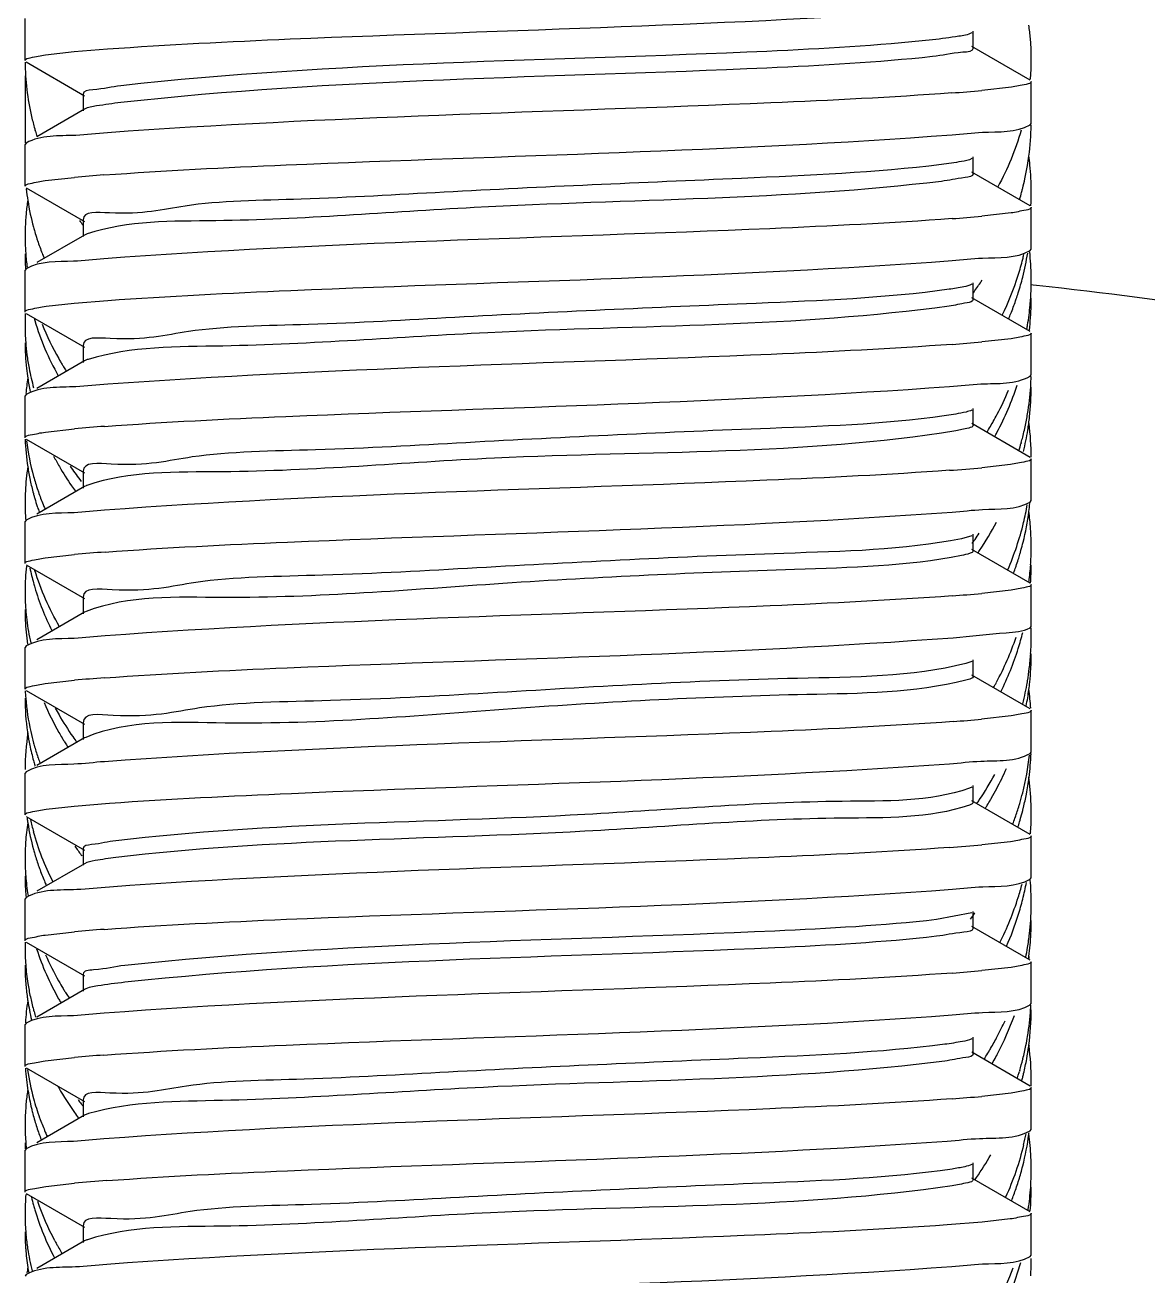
# Model space of a CAD drawing. Extents: x 185245 to 1992634, y -19957 to 755165.
# Drawn here: x 1876454.9 to 1876515.9, y 582592.1 to 582660.1 of the extents above; entities that cross this region are included whole.
import ezdxf

# ---------------------------------------------------------------- set-up
doc = ezdxf.new("R2010")
doc.units = 0
doc.header["$LTSCALE"] = 1000
doc.header["$MEASUREMENT"] = 0
doc.layers.add('02___PRT_ALL_AXES', color=7, linetype='Continuous')

msp = doc.modelspace()

# ---------------------------------------------------------------- linework, layer by layer
at = {"color": 7, "linetype": 'Continuous'}
for p, q in [((1876454.917, 582658.119), (1876454.917, 582660.396)), ((1876506.402, 582658.802), (1876506.402, 582659.713)), ((1876456.028, 582658.43), (1876457.588, 582658.604)), ((1876457.588, 582658.604), (1876459.39, 582658.75)), ((1876509.492, 582657.056), (1876506.329, 582658.887)), ((1876454.981, 582658.044), (1876458.144, 582656.213)), ((1876454.917, 582657.284), (1876454.917, 582653.641)), ((1876509.556, 582654.704), (1876509.556, 582656.981)), ((1876458.071, 582656.298), (1876458.071, 582655.387)), ((1876508.479, 582656.675), (1876506.874, 582656.495)), ((1876458.144, 582655.472), (1876455.555, 582653.973)), ((1876509.492, 582654.629), (1876509.556, 582654.704)), ((1876454.981, 582653.641), (1876454.917, 582653.566)), ((1876454.917, 582651.289), (1876454.917, 582653.566)), ((1876506.402, 582651.972), (1876506.402, 582652.883)), ((1876456.006, 582651.597), (1876457.605, 582651.776)), ((1876509.492, 582650.226), (1876506.329, 582652.057)), ((1876454.981, 582651.214), (1876458.144, 582649.383)), ((1876509.035, 582650.962), (1876509.048, 582651.012)), ((1876509.556, 582647.874), (1876509.556, 582650.151)), ((1876458.071, 582649.468), (1876458.071, 582648.557)), ((1876508.459, 582649.842), (1876506.867, 582649.665)), ((1876458.144, 582648.642), (1876455.555, 582647.143)), ((1876458.297, 582648.706), (1876458.145, 582648.642)), ((1876509.492, 582647.799), (1876509.556, 582647.874)), ((1876454.981, 582646.811), (1876454.917, 582646.736)), ((1876454.917, 582644.459), (1876454.917, 582646.736)), ((1876506.402, 582645.142), (1876506.402, 582646.053)), ((1876456.061, 582644.775), (1876457.594, 582644.945)), ((1876457.594, 582644.945), (1876459.406, 582645.091)), ((1876509.492, 582643.396), (1876506.329, 582645.227)), ((1876454.981, 582644.384), (1876458.144, 582642.553)), ((1876509.556, 582641.044), (1876509.556, 582643.321)), ((1876458.071, 582642.638), (1876458.071, 582641.727)), ((1876508.459, 582643.012), (1876506.868, 582642.835)), ((1876458.144, 582641.812), (1876455.555, 582640.313)), ((1876458.296, 582641.876), (1876458.145, 582641.812)), ((1876509.492, 582640.969), (1876509.556, 582641.044)), ((1876454.981, 582639.981), (1876454.917, 582639.906)), ((1876454.917, 582637.629), (1876454.917, 582639.906)), ((1876506.402, 582638.312), (1876506.402, 582639.223)), ((1876456.02, 582637.939), (1876457.604, 582638.115)), ((1876509.492, 582636.566), (1876506.329, 582638.397)), ((1876454.981, 582637.554), (1876458.144, 582635.723)), ((1876509.015, 582637.366), (1876509.001, 582637.316)), ((1876508.424, 582636.177), (1876506.876, 582636.005)), ((1876509.556, 582634.214), (1876509.556, 582636.491)), ((1876458.071, 582635.808), (1876458.071, 582634.897)), ((1876458.144, 582634.982), (1876455.555, 582633.483)), ((1876458.24, 582635.026), (1876458.145, 582634.982)), ((1876455.581, 582633.902), (1876455.596, 582633.857)), ((1876509.492, 582634.14), (1876509.556, 582634.214)), ((1876454.981, 582633.151), (1876454.917, 582633.076)), ((1876454.917, 582630.799), (1876454.917, 582633.076)), ((1876506.328, 582632.308), (1876505.762, 582632.142)), ((1876506.402, 582631.482), (1876506.402, 582632.393)), ((1876456.01, 582631.108), (1876457.598, 582631.285)), ((1876509.492, 582629.736), (1876506.329, 582631.567)), ((1876454.981, 582630.725), (1876458.144, 582628.894)), ((1876508.715, 582630.603), (1876508.732, 582630.652)), ((1876508.464, 582629.353), (1876506.868, 582629.175)), ((1876509.556, 582627.384), (1876509.556, 582629.661)), ((1876458.071, 582628.978), (1876458.071, 582628.067)), ((1876458.144, 582628.152), (1876455.555, 582626.653)), ((1876458.238, 582628.195), (1876458.145, 582628.152)), ((1876509.492, 582627.31), (1876509.556, 582627.384)), ((1876454.981, 582626.321), (1876454.917, 582626.246)), ((1876454.917, 582623.969), (1876454.917, 582626.246)), ((1876506.328, 582625.479), (1876506.008, 582625.366)), ((1876506.402, 582624.652), (1876506.402, 582625.563)), ((1876456.019, 582624.279), (1876457.605, 582624.456)), ((1876509.492, 582622.906), (1876506.329, 582624.737)), ((1876454.981, 582623.895), (1876458.144, 582622.064)), ((1876508.474, 582622.524), (1876506.864, 582622.344)), ((1876509.556, 582620.554), (1876509.556, 582622.831)), ((1876458.071, 582622.148), (1876458.071, 582621.237)), ((1876458.144, 582621.322), (1876455.555, 582619.823)), ((1876458.215, 582621.356), (1876458.145, 582621.322)), ((1876455.63, 582620.235), (1876455.614, 582620.281)), ((1876509.492, 582620.48), (1876509.556, 582620.554)), ((1876454.981, 582619.491), (1876454.917, 582619.416)), ((1876454.917, 582617.139), (1876454.917, 582619.416)), ((1876506.328, 582618.649), (1876506.195, 582618.591)), ((1876506.402, 582617.822), (1876506.402, 582618.733)), ((1876456.069, 582617.456), (1876457.586, 582617.624)), ((1876457.586, 582617.624), (1876459.495, 582617.778)), ((1876509.492, 582616.076), (1876506.329, 582617.907)), ((1876454.981, 582617.065), (1876458.144, 582615.234)), ((1876508.691, 582617.011), (1876508.674, 582616.962)), ((1876508.949, 582616.85), (1876508.963, 582616.9)), ((1876508.839, 582616.489), (1876508.851, 582616.526)), ((1876508.43, 582615.688), (1876506.878, 582615.516)), ((1876509.556, 582613.724), (1876509.556, 582616.001)), ((1876458.071, 582615.318), (1876458.071, 582614.407)), ((1876458.144, 582614.492), (1876455.555, 582612.993)), ((1876509.492, 582613.65), (1876509.556, 582613.724)), ((1876454.981, 582612.661), (1876454.917, 582612.586)), ((1876454.917, 582610.309), (1876454.917, 582612.586)), ((1876506.329, 582611.819), (1876504.407, 582611.458)), ((1876506.402, 582610.992), (1876506.402, 582611.903)), ((1876456.011, 582610.618), (1876457.606, 582610.796)), ((1876509.492, 582609.246), (1876506.329, 582611.077)), ((1876454.981, 582610.235), (1876458.144, 582608.404)), ((1876508.464, 582608.863), (1876506.867, 582608.685)), ((1876509.556, 582606.894), (1876509.556, 582609.171)), ((1876458.071, 582608.488), (1876458.071, 582607.577)), ((1876458.144, 582607.662), (1876455.555, 582606.163)), ((1876456.742, 582607.158), (1876456.755, 582607.135)), ((1876509.492, 582606.82), (1876509.556, 582606.894)), ((1876455.404, 582606.468), (1876455.391, 582606.515)), ((1876454.981, 582605.831), (1876454.917, 582605.756)), ((1876454.917, 582603.479), (1876454.917, 582605.756)), ((1876506.402, 582604.162), (1876506.402, 582605.073)), ((1876509.421, 582604.582), (1876509.427, 582604.625)), ((1876509.431, 582604.63), (1876509.436, 582604.596)), ((1876456.008, 582603.788), (1876457.606, 582603.966)), ((1876509.492, 582602.416), (1876506.329, 582604.247)), ((1876509.104, 582603.899), (1876509.097, 582603.87)), ((1876454.981, 582603.405), (1876458.144, 582601.574)), ((1876508.93, 582603.262), (1876508.915, 582603.212)), ((1876508.462, 582602.032), (1876506.867, 582601.855)), ((1876509.556, 582600.064), (1876509.556, 582602.341)), ((1876458.071, 582601.658), (1876458.071, 582600.747)), ((1876458.144, 582600.832), (1876455.555, 582599.333)), ((1876458.371, 582600.919), (1876458.145, 582600.832)), ((1876509.492, 582599.99), (1876509.556, 582600.064)), ((1876454.981, 582599.001), (1876454.917, 582598.926)), ((1876454.917, 582596.65), (1876454.917, 582598.926)), ((1876506.402, 582597.333), (1876506.402, 582598.243)), ((1876456.046, 582596.963), (1876457.596, 582597.135)), ((1876509.492, 582595.586), (1876506.329, 582597.417)), ((1876454.981, 582596.575), (1876458.144, 582594.744)), ((1876508.408, 582595.195), (1876506.887, 582595.027)), ((1876509.556, 582593.235), (1876509.556, 582595.511)), ((1876458.071, 582594.828), (1876458.071, 582593.918)), ((1876506.887, 582595.027), (1876504.984, 582594.873)), ((1876458.144, 582594.002), (1876455.555, 582592.503)), ((1876458.268, 582594.056), (1876458.145, 582594.002)), ((1876509.492, 582593.16), (1876509.556, 582593.235)), ((1876454.981, 582592.171), (1876454.917, 582592.096))]:
    msp.add_line(p, q, dxfattribs=at)
for centre, radius, start, end in [((1876498.64, 582747.1), 90.978, 274.16255, 275.1926), ((1876494.695, 582654.876), 14.861, 352.47519, 359.03327), ((1876494.509, 582654.899), 15.049, 350.52884, 352.48172), ((1876494.607, 582650.99), 14.95, 5.58674, 7.5152), ((1876494.376, 582654.921), 15.184, 347.7321, 350.52725), ((1876494.759, 582651.004), 14.797, 0.00854, 5.59097), ((1876465.805, 582561.489), 90.658, 94.17607, 95.18912), ((1876494.236, 582654.951), 15.327, 345.78366, 347.73309), ((1876467.71, 582652.474), 12.795, 185.96749, 188.8113), ((1876493.994, 582655.015), 15.578, 343.45881, 344.92118), ((1876494.137, 582654.976), 15.429, 345.1133, 345.78472), ((1876494.815, 582651.007), 14.741, 356.97159, 359.99788), ((1876467.701, 582648.574), 12.785, 171.1943, 174.4746), ((1876467.972, 582652.518), 13.06, 188.82814, 195.33103), ((1876467.564, 582648.587), 12.648, 174.47588, 177.80003), ((1876498.648, 582740.188), 90.896, 274.16985, 275.1881), ((1876467.464, 582648.591), 12.547, 177.80211, 181.74252), ((1876468.222, 582652.584), 13.318, 195.31799, 196.41157), ((1876468.375, 582652.629), 13.477, 196.41284, 198.11163), ((1876467.534, 582648.594), 12.617, 181.74364, 184.338), ((1876468.497, 582652.669), 13.606, 198.10966, 198.55098), ((1876468.712, 582652.743), 13.834, 198.55845, 201.58299), ((1876467.497, 582647.626), 12.581, 180.00326, 183.69965), ((1876467.65, 582648.603), 12.734, 184.34018, 187.69364), ((1876468.973, 582652.844), 14.114, 201.57686, 202.63834), ((1876494.32, 582650.102), 15.241, 345.78982, 350.7611), ((1876494.206, 582651.095), 15.358, 345.78464, 346.78636), ((1876494.736, 582646.173), 14.82, 0.76158, 6.03394), ((1876493.983, 582651.153), 15.588, 342.50522, 345.7777), ((1876490.989, 582656.49), 18.938, 324.99043, 327.08789), ((1876493.207, 582651.413), 16.407, 334.25472, 342.45417), ((1876493.984, 582650.187), 15.588, 342.50596, 345.78952), ((1876494.829, 582646.177), 14.728, 357.64386, 359.99878), ((1876494.858, 582646.176), 14.698, 0.00011, 0.75392), ((1876490.713, 582656.682), 19.274, 324.53275, 324.99516), ((1876493.712, 582650.272), 15.872, 341.25311, 342.51152), ((1876494.762, 582646.179), 14.795, 356.29224, 357.64442), ((1876493.401, 582650.38), 16.202, 338.2349, 340.87298), ((1876493.607, 582650.307), 15.983, 340.8783, 341.25413), ((1876494.565, 582646.197), 14.993, 350.62667, 354.79693), ((1876494.707, 582645.216), 14.849, 353.27341, 358.49622), ((1876494.703, 582646.183), 14.854, 354.80193, 356.29212), ((1876494.845, 582645.211), 14.711, 358.50364, 359.99958), ((1876467.483, 582643.761), 12.566, 177.162, 179.99822), ((1876468.244, 582647.761), 13.341, 195.78743, 196.40074), ((1876493.147, 582650.48), 16.475, 337.2245, 338.23916), ((1876467.509, 582643.763), 12.592, 180.00472, 184.33887), ((1876469.501, 582649.207), 14.688, 201.59427, 209.70815), ((1876494.44, 582646.217), 15.119, 349.80407, 350.63062), ((1876467.486, 582642.796), 12.57, 180.00212, 183.06618), ((1876467.643, 582643.773), 12.726, 184.33859, 187.39443), ((1876498.646, 582733.388), 90.926, 274.16889, 275.18805), ((1876467.597, 582642.803), 12.68, 183.0678, 186.38787), ((1876467.792, 582643.793), 12.878, 187.39608, 190.68401), ((1876467.717, 582642.816), 12.801, 186.38713, 188.78941), ((1876468.026, 582643.838), 13.116, 190.69091, 195.43735), ((1876470.178, 582649.576), 15.458, 209.65199, 210.41087), ((1876470.291, 582649.642), 15.589, 210.41037, 210.80748), ((1876470.403, 582649.709), 15.72, 210.80795, 211.54069), ((1876470.575, 582649.815), 15.922, 211.54123, 212.51965), ((1876458.858, 582640.176), 1.79, 106.85545, 108.28817), ((1876467.691, 582638.916), 12.775, 171.17163, 174.97934), ((1876467.865, 582642.839), 12.951, 188.79166, 192.01233), ((1876494.777, 582641.349), 14.78, 356.29178, 358.51796), ((1876492.675, 582646.822), 16.989, 332.23521, 337.09792), ((1876494.596, 582641.363), 14.961, 350.63339, 356.28243), ((1876494.739, 582640.384), 14.817, 353.7483, 359.98936), ((1876492.145, 582647.095), 17.585, 330.76317, 332.25178), ((1876494.346, 582641.405), 15.215, 347.21735, 350.00725), ((1876494.446, 582641.386), 15.113, 350.00989, 350.64016), ((1876494.591, 582640.399), 14.966, 352.3086, 353.75375), ((1876465.86, 582547.179), 91.311, 94.15716, 95.18779), ((1876491.611, 582647.401), 18.201, 328.67514, 329.19036), ((1876491.793, 582647.293), 17.989, 329.18898, 330.4141), ((1876491.957, 582647.199), 17.8, 330.41564, 330.76547), ((1876492.238, 582646.08), 17.48, 331.72772, 332.17571), ((1876494.219, 582641.433), 15.344, 345.78023, 347.21897), ((1876494.359, 582640.436), 15.201, 346.48199, 350.92176), ((1876494.522, 582640.408), 15.035, 350.9283, 352.30862), ((1876494.712, 582636.513), 14.845, 0.23179, 7.34407), ((1876467.633, 582637.975), 12.717, 181.90529, 188.7272), ((1876467.924, 582638.984), 13.01, 186.67965, 195.39793), ((1876492.149, 582646.127), 17.581, 331.30474, 331.72774), ((1876493.94, 582641.508), 15.633, 343.02539, 344.44669), ((1876494.11, 582641.46), 15.457, 344.63752, 345.78016), ((1876469.954, 582643.653), 15.201, 207.47603, 209.94183), ((1876467.712, 582634.084), 12.796, 171.10111, 174.08749), ((1876467.865, 582638.01), 12.951, 188.72178, 191.99518), ((1876470.609, 582644.037), 15.96, 209.96162, 214.41263), ((1876471.289, 582645.462), 16.781, 213.94011, 216.98856), ((1876498.454, 582728.807), 93.183, 274.10259, 275.18547), ((1876467.541, 582634.101), 12.624, 174.08458, 179.99016), ((1876468.059, 582638.051), 13.15, 191.99632, 195.22698), ((1876468.352, 582639.099), 13.454, 195.3841, 198.67667), ((1876471.66, 582645.737), 17.242, 216.97695, 217.41088), ((1876468.177, 582638.082), 13.271, 195.22299, 195.62666), ((1876468.232, 582638.098), 13.328, 195.627, 196.39518), ((1876468.563, 582639.168), 13.676, 198.6693, 199.10953), ((1876468.782, 582639.246), 13.908, 199.11706, 202.12511), ((1876471.191, 582644.428), 16.661, 214.39055, 215.63666), ((1876458.679, 582633.876), 1.23, 109.14771, 110.90896), ((1876467.505, 582634.104), 12.588, 180.0044, 184.19208), ((1876468.382, 582638.142), 13.485, 196.39749, 198.32644), ((1876468.587, 582638.21), 13.701, 198.52775, 199.67865), ((1876469.043, 582639.35), 14.189, 202.11882, 203.11784), ((1876494.342, 582636.576), 15.219, 346.48338, 350.23906), ((1876494.603, 582635.568), 14.954, 352.51856, 354.22232), ((1876494.373, 582635.602), 15.187, 346.10938, 352.50371), ((1876494.64, 582631.676), 14.916, 3.93561, 7.55365), ((1876490.9, 582643.029), 19.046, 325.01197, 326.2496), ((1876491.64, 582641.581), 18.163, 326.28766, 331.9863), ((1876493.622, 582636.769), 15.963, 336.72096, 346.41275), ((1876494.779, 582631.686), 14.778, 1.0879, 3.9333), ((1876490.679, 582643.183), 19.316, 324.22992, 325.01303), ((1876494.072, 582635.675), 15.496, 344.00364, 345.7125), ((1876494.181, 582635.647), 15.384, 345.71428, 346.11997), ((1876494.852, 582631.688), 14.704, 0.00022, 1.08616), ((1876465.888, 582540.036), 91.624, 94.14441, 95.19053), ((1876491.028, 582641.976), 18.892, 325.9088, 326.32086), ((1876493.861, 582635.736), 15.716, 342.52168, 343.62403), ((1876493.951, 582635.709), 15.622, 343.62475, 344.00541), ((1876494.768, 582631.691), 14.788, 356.29252, 357.96915), ((1876494.837, 582631.688), 14.72, 357.96895, 359.99921), ((1876467.553, 582629.27), 12.636, 173.68891, 179.72726), ((1876468.051, 582633.22), 13.142, 191.71842, 195.34808), ((1876493.514, 582635.851), 16.081, 339.78387, 340.95342), ((1876493.706, 582635.785), 15.879, 341.13966, 342.52117), ((1876494.654, 582631.699), 14.903, 352.78214, 356.28959), ((1876494.799, 582630.723), 14.757, 356.18086, 359.99643), ((1876468.222, 582633.266), 13.319, 195.34385, 196.408), ((1876467.444, 582629.273), 12.527, 179.7378, 179.99999), ((1876467.497, 582629.274), 12.581, 180.00322, 183.67864), ((1876498.656, 582719.598), 90.795, 274.17235, 275.18889), ((1876467.566, 582629.278), 12.649, 183.67648, 184.33648), ((1876467.48, 582628.308), 12.563, 180.00156, 182.67341), ((1876467.642, 582628.317), 12.725, 182.68366, 188.56162), ((1876467.634, 582629.283), 12.717, 184.3385, 186.99582), ((1876467.839, 582629.311), 12.925, 187.00662, 192.58806), ((1876493.984, 582630.869), 15.587, 342.501, 345.81249), ((1876494.84, 582626.858), 14.716, 0.00059, 1.76391), ((1876492.928, 582632.21), 16.707, 331.91798, 341.08167), ((1876494.801, 582626.859), 14.755, 356.29008, 359.99666), ((1876493.158, 582631.148), 16.459, 333.62965, 342.44026), ((1876494.663, 582626.868), 14.894, 353.15917, 356.28968), ((1876494.813, 582625.893), 14.744, 356.85, 359.99769), ((1876494.527, 582626.885), 15.031, 350.61328, 353.15933), ((1876494.695, 582625.9), 14.862, 354.01055, 356.84953), ((1876465.844, 582533.705), 91.124, 94.1637, 95.18759), ((1876492.189, 582632.583), 17.535, 331.39877, 331.97896), ((1876494.309, 582626.923), 15.252, 345.81399, 350.33524), ((1876494.454, 582626.896), 15.104, 350.34293, 350.61498), ((1876494.598, 582625.91), 14.959, 352.4925, 354.01168), ((1876467.545, 582624.447), 12.629, 182.54216, 184.33704), ((1876492.081, 582632.642), 17.658, 330.92395, 331.39889), ((1876494.467, 582625.928), 15.092, 349.06632, 352.4892), ((1876494.649, 582622.018), 14.908, 3.53434, 7.52794), ((1876467.596, 582623.483), 12.679, 180.02243, 188.30537), ((1876467.784, 582624.471), 12.868, 184.36366, 192.58095), ((1876469.594, 582628.971), 14.792, 202.78212, 209.82451), ((1876470, 582630.157), 15.254, 208.22001, 209.80173), ((1876470.643, 582630.534), 15.999, 209.8319, 214.83934), ((1876498.728, 582711.939), 89.964, 274.19855, 275.18882), ((1876467.616, 582619.608), 12.699, 170.96242, 179.97306), ((1876467.758, 582623.504), 12.843, 188.29381, 188.58146), ((1876467.846, 582623.518), 12.932, 188.58486, 191.57656), ((1876468.077, 582624.533), 13.169, 192.56767, 195.36344), ((1876470.247, 582629.332), 15.539, 209.78228, 211.01827), ((1876468.046, 582623.56), 13.136, 191.57987, 195.30964), ((1876468.196, 582624.565), 13.291, 195.36055, 195.9051), ((1876468.386, 582624.621), 13.489, 195.91109, 198.76657), ((1876470.409, 582629.429), 15.727, 211.0166, 211.41156), ((1876470.518, 582629.496), 15.856, 211.41197, 212.11107), ((1876470.695, 582629.607), 16.064, 212.11182, 213.14913), ((1876471.279, 582630.967), 16.769, 214.811, 216.04378), ((1876468.646, 582624.709), 13.764, 198.96808, 200.17201), ((1876494.388, 582622.076), 15.171, 345.75346, 353.62631), ((1876494.679, 582621.071), 14.878, 352.7083, 357.69647), ((1876468.221, 582623.606), 13.317, 195.30524, 196.412), ((1876468.294, 582623.628), 13.394, 196.41119, 196.66786), ((1876492.583, 582626.583), 17.092, 332.0452, 336.0985), ((1876491.564, 582628.106), 18.253, 326.21847, 331.30661), ((1876494.477, 582621.097), 15.081, 349.23189, 352.70921), ((1876494.571, 582617.179), 14.986, 7.01977, 7.73919), ((1876494.65, 582617.189), 14.907, 4.1838, 7.0214), ((1876492.071, 582626.851), 17.669, 330.1995, 332.05483), ((1876494.046, 582622.159), 15.523, 343.55205, 345.76518), ((1876494.3, 582621.13), 15.261, 346.45054, 349.2323), ((1876494.786, 582617.198), 14.771, 0.0042, 4.1844), ((1876490.961, 582628.499), 18.973, 325.55693, 326.24584), ((1876491.503, 582627.183), 18.327, 328.12103, 328.71154), ((1876491.687, 582627.072), 18.112, 328.71047, 329.85377), ((1876491.844, 582626.98), 17.93, 329.85511, 330.20312), ((1876493.715, 582622.259), 15.868, 340.69051, 343.17067), ((1876493.896, 582622.203), 15.679, 343.17505, 343.55497), ((1876494.197, 582621.154), 15.367, 345.81018, 346.4528), ((1876467.748, 582618.673), 12.833, 187.65742, 188.8159), ((1876468.069, 582619.702), 13.16, 192.37931, 195.30775), ((1876493.455, 582622.349), 16.144, 339.35756, 340.5071), ((1876493.867, 582621.245), 15.709, 342.51526, 343.75155), ((1876494.072, 582621.187), 15.497, 343.94018, 345.80814), ((1876494.801, 582617.2), 14.755, 356.29029, 359.99668), ((1876467.671, 582614.771), 12.755, 171.19792, 176.00534), ((1876467.972, 582618.712), 13.06, 188.8345, 195.32616), ((1876494.724, 582617.205), 14.833, 355.78093, 356.29258), ((1876467.511, 582614.783), 12.595, 176.01108, 179.33985), ((1876471.501, 582625.332), 17.043, 215.4684, 217.46398), ((1876498.449, 582708.372), 93.238, 274.09964, 275.18682), ((1876467.449, 582614.785), 12.533, 179.34248, 179.99993), ((1876467.49, 582614.785), 12.573, 180.00249, 183.28419), ((1876468.222, 582618.777), 13.318, 195.31317, 196.41208), ((1876468.453, 582618.847), 13.56, 196.41826, 199.42765), ((1876471.737, 582625.511), 17.339, 217.45892, 217.6726), ((1876468.655, 582618.916), 13.773, 199.4213, 199.85962), ((1876468.878, 582618.999), 14.011, 199.86727, 202.86893), ((1876467.523, 582613.82), 12.607, 180.00682, 185.06995), ((1876467.558, 582614.789), 12.642, 183.28263, 184.33698), ((1876467.686, 582614.8), 12.77, 184.34455, 189.13682), ((1876469.144, 582619.109), 14.299, 202.86251, 203.84796), ((1876494.284, 582616.304), 15.278, 345.84065, 349.34736), ((1876494.778, 582612.368), 14.778, 0.00596, 4.78748), ((1876493.955, 582617.355), 15.617, 342.51145, 345.28432), ((1876493.124, 582617.638), 16.495, 333.22452, 342.4417), ((1876493.985, 582616.38), 15.586, 342.50447, 345.83687), ((1876494.802, 582612.371), 14.755, 356.331, 359.99676), ((1876490.622, 582622.939), 19.385, 323.7494, 324.99164), ((1876493.354, 582616.587), 16.251, 336.15094, 342.47854), ((1876494.672, 582612.379), 14.885, 353.494, 356.33107), ((1876494.82, 582611.404), 14.736, 357.19049, 359.9982), ((1876465.812, 582520.425), 90.743, 94.17446, 95.18833), ((1876494.535, 582612.395), 15.023, 350.59303, 353.49316), ((1876467.458, 582609.955), 12.541, 178.70451, 179.9997), ((1876494.663, 582611.414), 14.894, 352.46287, 357.18523), ((1876467.509, 582609.956), 12.592, 180.00474, 184.33991), ((1876469.634, 582615.47), 14.838, 203.55372, 209.66161), ((1876494.405, 582612.416), 15.154, 348.57528, 350.59393), ((1876494.548, 582611.428), 15.01, 352.03888, 352.46745), ((1876494.573, 582607.52), 14.984, 7.00238, 7.49877), ((1876467.514, 582608.99), 12.598, 180.0054, 184.59808), ((1876467.68, 582609.97), 12.764, 184.34377, 188.91008), ((1876498.673, 582698.921), 90.607, 274.17843, 275.18846), ((1876467.66, 582609.002), 12.744, 184.59801, 187.90951), ((1876467.873, 582610), 12.959, 188.90908, 192.18135), ((1876470.273, 582615.824), 15.568, 209.6317, 211.39823), ((1876470.487, 582615.953), 15.818, 211.39461, 211.78857), ((1876470.6, 582616.024), 15.951, 211.78904, 212.51715), ((1876470.781, 582616.14), 16.166, 212.51787, 213.56347), ((1876467.658, 582605.114), 12.742, 171.21784, 176.67259), ((1876467.755, 582609.015), 12.84, 187.90699, 188.83731), ((1876467.91, 582609.041), 12.997, 188.84583, 193.43773), ((1876468.064, 582610.042), 13.155, 192.1822, 195.31914), ((1876470.204, 582614.819), 15.489, 209.74058, 210.60068), ((1876494.751, 582607.544), 14.805, 356.29219, 357.1268), ((1876468.176, 582610.071), 13.271, 195.31536, 195.54533), ((1876468.286, 582610.103), 13.385, 195.75649, 197.17095), ((1876492.556, 582613.074), 17.122, 332.27693, 335.46821), ((1876492.899, 582611.942), 16.74, 332.33939, 340.09984), ((1876494.594, 582607.557), 14.962, 350.60058, 356.28189), ((1876494.707, 582606.579), 14.849, 352.44087, 359.98311), ((1876492.054, 582613.338), 17.689, 329.86034, 332.27881), ((1876494.268, 582607.614), 15.294, 345.94113, 348.71696), ((1876494.409, 582607.586), 15.151, 348.71867, 350.60643), ((1876494.484, 582606.607), 15.074, 349.63222, 352.27835), ((1876494.716, 582602.707), 14.841, 0.01608, 7.31576), ((1876465.801, 582513.716), 90.621, 94.17794, 95.18856), ((1876491.42, 582613.712), 18.425, 327.75495, 328.321), ((1876491.607, 582613.597), 18.205, 328.31975, 329.51764), ((1876491.77, 582613.5), 18.016, 329.51913, 329.86653), ((1876492.128, 582612.332), 17.605, 330.80704, 332.05869), ((1876492.288, 582612.247), 17.424, 332.0603, 332.38426), ((1876494.325, 582606.636), 15.235, 346.53959, 349.6307), ((1876467.669, 582604.173), 12.753, 183.55029, 189.13169), ((1876467.96, 582605.186), 13.047, 188.35343, 195.3183), ((1876491.954, 582612.429), 17.803, 330.3681, 330.80855), ((1876493.84, 582607.731), 15.738, 342.50779, 343.31148), ((1876494.045, 582607.671), 15.524, 343.49903, 345.82645), ((1876493.756, 582607.758), 15.826, 341.94372, 342.50801), ((1876494.115, 582606.687), 15.452, 345.02447, 345.7548), ((1876494.196, 582606.667), 15.368, 345.75476, 346.54205), ((1876494.844, 582602.711), 14.712, 358.8364, 359.99976), ((1876467.651, 582600.284), 12.735, 172.29655, 175.60876), ((1876467.741, 582600.273), 12.826, 171.5193, 172.29912), ((1876467.905, 582604.211), 12.991, 189.13196, 193.361), ((1876470.083, 582609.919), 15.349, 209.34134, 209.71442), ((1876470.696, 582610.283), 16.062, 209.75625, 215.4073), ((1876498.662, 582692.212), 90.729, 274.17495, 275.18825), ((1876467.51, 582600.295), 12.593, 175.60897, 184.34611), ((1876468.053, 582604.244), 13.143, 193.35561, 194.3535), ((1876468.426, 582605.314), 13.531, 195.3197, 199.96561), ((1876471.609, 582611.891), 17.178, 216.4872, 217.44124), ((1876471.774, 582612.017), 17.386, 217.44048, 218.01745), ((1876468.163, 582604.273), 13.258, 194.35474, 195.9458), ((1876468.268, 582604.302), 13.366, 195.94426, 196.38867), ((1876468.467, 582604.363), 13.574, 196.39591, 199.50544), ((1876468.721, 582605.418), 13.843, 199.95078, 200.38784), ((1876468.947, 582605.504), 14.085, 200.39555, 203.38571), ((1876471.404, 582610.773), 16.923, 215.37089, 216.64807), ((1876468.731, 582604.455), 13.854, 199.50023, 200.91884), ((1876469.214, 582605.617), 14.375, 203.37917, 204.32626), ((1876494.304, 582602.778), 15.258, 346.54079, 348.83334), ((1876494.567, 582601.766), 14.99, 352.47654, 352.79271), ((1876494.667, 582597.872), 14.89, 2.62758, 7.51244), ((1876467.461, 582599.33), 12.545, 180.00041, 181.51914), ((1876467.605, 582600.303), 12.688, 184.34358, 185.66827), ((1876494.363, 582601.797), 15.197, 345.81731, 352.45957), ((1876491.333, 582607.965), 18.525, 325.39609, 329.94166), ((1876494.823, 582597.881), 14.733, 0.00154, 2.62169), ((1876494.008, 582601.885), 15.562, 342.89232, 345.82297), ((1876494.863, 582597.881), 14.694, 359.51192, 359.99996), ((1876466.028, 582504.236), 93.281, 94.09884, 95.18633), ((1876490.825, 582608.307), 19.138, 325.00506, 325.41786), ((1876493.619, 582602.007), 15.97, 339.84864, 342.51367), ((1876493.815, 582601.943), 15.763, 342.51884, 342.8975), ((1876494.801, 582597.882), 14.755, 356.66363, 359.51005), ((1876467.519, 582595.465), 12.603, 175.1409, 179.99384), ((1876493.367, 582602.098), 16.238, 338.71385, 339.85257), ((1876494.621, 582597.895), 14.936, 351.53984, 356.28541), ((1876494.774, 582596.917), 14.783, 355.03062, 359.9935), ((1876494.742, 582597.885), 14.815, 356.29234, 356.66507), ((1876468.1, 582599.426), 13.192, 193.37482, 195.32997), ((1876468.222, 582599.459), 13.318, 195.32911, 196.40484), ((1876467.51, 582595.468), 12.593, 180.0047, 184.33957), ((1876467.452, 582594.501), 12.535, 180.00014, 180.88095), ((1876467.595, 582595.473), 12.678, 184.33662, 185.21243), ((1876467.518, 582594.502), 12.602, 180.88358, 184.21193), ((1876467.687, 582595.483), 12.771, 185.21583, 188.52295), ((1876469.892, 582601.122), 15.131, 208.02649, 208.74101), ((1876469.996, 582601.178), 15.25, 208.74061, 209.14616), ((1876470.148, 582601.264), 15.424, 209.14771, 210.36149), ((1876458.769, 582592.64), 1.503, 107.88404, 109.47072), ((1876467.676, 582594.515), 12.759, 184.21699, 188.82298), ((1876467.92, 582595.52), 13.007, 188.53286, 194.00423), ((1876470.325, 582601.367), 15.629, 210.36024, 210.99775), ((1876494.802, 582593.053), 14.755, 356.29033, 359.99666), ((1876467.742, 582590.614), 12.826, 171.2047, 172.58398), ((1876467.808, 582594.534), 12.893, 188.81819, 189.9914), ((1876492.857, 582598.439), 16.787, 332.38838, 339.43993), ((1876493.898, 582597.088), 15.677, 342.50934, 344.25996)]:
    msp.add_arc(centre, radius, start, end, dxfattribs=at)
for points, knots in [([(1876459.39, 582658.75), (1876462.696, 582658.99), (1876477.981, 582659.734), (1876493.289, 582660.033), (1876505.244, 582660.915)], [0, 0, 0, 0, 0.216628, 1, 1, 1, 1]), ([(1876506.329, 582659.628), (1876506.119, 582659.506), (1876505.38, 582659.403), (1876504.677, 582659.297), (1876504.2, 582659.245)], [0, 0, 0, 0, 0.33615, 1, 1, 1, 1]), ([(1876504.2, 582659.245), (1876501.212, 582658.923), (1876486.511, 582658.107), (1876471.761, 582658.048), (1876460.122, 582656.749)], [0, 0, 0, 0, 0.204219, 1, 1, 1, 1]), ([(1876454.917, 582658.119), (1876454.917, 582658.226), (1876455.461, 582658.317), (1876455.748, 582658.391), (1876456.028, 582658.43)], [0, 0, 0, 0, 0.274399, 1, 1, 1, 1]), ([(1876504.2, 582658.335), (1876501.212, 582658.012), (1876486.511, 582657.196), (1876471.761, 582657.137), (1876460.122, 582655.838)], [0, 0, 0, 0, 0.204219, 1, 1, 1, 1]), ([(1876506.401, 582658.802), (1876506.402, 582658.601), (1876505.276, 582658.555), (1876504.751, 582658.394), (1876504.2, 582658.335)], [0, 0, 0, 0, 0.266706, 1, 1, 1, 1]), ([(1876509.556, 582656.981), (1876509.556, 582656.877), (1876509.03, 582656.785), (1876508.75, 582656.713), (1876508.479, 582656.675)], [0, 0, 0, 0, 0.274998, 1, 1, 1, 1]), ([(1876460.122, 582656.749), (1876459.609, 582656.692), (1876459.116, 582656.543), (1876458.071, 582656.486), (1876458.072, 582656.298)], [0, 0, 0, 0, 0.732541, 1, 1, 1, 1]), ([(1876505.244, 582656.362), (1876501.971, 582656.12), (1876486.685, 582655.374), (1876471.378, 582655.067), (1876459.39, 582654.197)], [0, 0, 0, 0, 0.214468, 1, 1, 1, 1]), ([(1876460.122, 582655.838), (1876459.68, 582655.789), (1876459.027, 582655.688), (1876458.341, 582655.586), (1876458.144, 582655.472)], [0, 0, 0, 0, 0.66143, 1, 1, 1, 1]), ([(1876459.39, 582654.197), (1876458.815, 582654.155), (1876457.369, 582653.97), (1876455.767, 582654.092), (1876454.982, 582653.641)], [0, 0, 0, 0, 0.388855, 1, 1, 1, 1]), ([(1876505.257, 582654.086), (1876505.809, 582654.127), (1876507.199, 582654.305), (1876508.736, 582654.195), (1876509.491, 582654.629)], [0, 0, 0, 0, 0.388317, 1, 1, 1, 1]), ([(1876459.203, 582651.906), (1876462.497, 582652.15), (1876477.849, 582652.899), (1876493.224, 582653.197), (1876505.257, 582654.086)], [0, 0, 0, 0, 0.214919, 1, 1, 1, 1]), ([(1876504.675, 582652.47), (1876501.077, 582652.033), (1876492.077, 582651.641), (1876480.38, 582651.145), (1876470.527, 582650.557), (1876463.983, 582650.478), (1876460.977, 582649.646), (1876458.071, 582649.959), (1876458.072, 582649.468)], [0, 0, 0, 0, 0.232716, 0.578809, 0.745042, 0.880205, 0.968465, 1, 1, 1, 1]), ([(1876506.329, 582652.798), (1876506.161, 582652.701), (1876505.59, 582652.602), (1876505.042, 582652.514), (1876504.675, 582652.47)], [0, 0, 0, 0, 0.344709, 1, 1, 1, 1]), ([(1876454.917, 582651.289), (1876454.917, 582651.394), (1876455.45, 582651.486), (1876455.732, 582651.558), (1876456.006, 582651.597)], [0, 0, 0, 0, 0.274808, 1, 1, 1, 1]), ([(1876504.675, 582651.559), (1876496.265, 582650.54), (1876483.02, 582650.607), (1876467.7, 582649.283), (1876460.518, 582649.439), (1876458.297, 582648.706)], [0, 0, 0, 0, 0.546858, 0.849007, 1, 1, 1, 1]), ([(1876506.401, 582651.972), (1876506.402, 582651.811), (1876505.532, 582651.732), (1876505.108, 582651.611), (1876504.675, 582651.559)], [0, 0, 0, 0, 0.269686, 1, 1, 1, 1]), ([(1876509.556, 582650.151), (1876509.556, 582650.045), (1876509.019, 582649.954), (1876508.735, 582649.881), (1876508.459, 582649.842)], [0, 0, 0, 0, 0.274679, 1, 1, 1, 1]), ([(1876505.257, 582649.533), (1876501.961, 582649.289), (1876486.608, 582648.54), (1876471.233, 582648.243), (1876459.203, 582647.353)], [0, 0, 0, 0, 0.215082, 1, 1, 1, 1]), ([(1876505.256, 582647.256), (1876505.807, 582647.297), (1876507.198, 582647.475), (1876508.736, 582647.365), (1876509.491, 582647.799)], [0, 0, 0, 0, 0.388325, 1, 1, 1, 1]), ([(1876459.203, 582647.353), (1876458.653, 582647.312), (1876457.267, 582647.135), (1876455.734, 582647.244), (1876454.982, 582646.811)], [0, 0, 0, 0, 0.388296, 1, 1, 1, 1]), ([(1876459.406, 582645.091), (1876462.715, 582645.331), (1876477.998, 582646.075), (1876493.305, 582646.373), (1876505.256, 582647.256)], [0, 0, 0, 0, 0.2168, 1, 1, 1, 1]), ([(1876505.095, 582645.694), (1876501.624, 582645.213), (1876492.672, 582644.861), (1876480.97, 582644.339), (1876470.923, 582643.745), (1876464.185, 582643.671), (1876461.078, 582642.808), (1876458.073, 582643.146), (1876458.072, 582642.638)], [0, 0, 0, 0, 0.222922, 0.569994, 0.73903, 0.877173, 0.967654, 1, 1, 1, 1]), ([(1876506.328, 582645.968), (1876506.198, 582645.893), (1876505.776, 582645.802), (1876505.364, 582645.731), (1876505.095, 582645.694)], [0, 0, 0, 0, 0.355402, 1, 1, 1, 1]), ([(1876454.917, 582644.459), (1876454.917, 582644.569), (1876455.479, 582644.659), (1876455.774, 582644.735), (1876456.061, 582644.775)], [0, 0, 0, 0, 0.273881, 1, 1, 1, 1]), ([(1876505.095, 582644.783), (1876496.811, 582643.635), (1876483.541, 582643.801), (1876468.077, 582642.499), (1876460.684, 582642.601), (1876458.339, 582641.889)], [0, 0, 0, 0, 0.5355, 0.843099, 1, 1, 1, 1]), ([(1876506.402, 582645.142), (1876506.402, 582645.017), (1876505.758, 582644.916), (1876505.423, 582644.829), (1876505.095, 582644.783)], [0, 0, 0, 0, 0.274235, 1, 1, 1, 1]), ([(1876509.556, 582643.321), (1876509.556, 582643.215), (1876509.019, 582643.124), (1876508.735, 582643.051), (1876508.459, 582643.012)], [0, 0, 0, 0, 0.274671, 1, 1, 1, 1]), ([(1876505.256, 582642.703), (1876501.986, 582642.461), (1876486.702, 582641.715), (1876471.397, 582641.406), (1876459.406, 582640.538)], [0, 0, 0, 0, 0.214279, 1, 1, 1, 1]), ([(1876505.12, 582640.416), (1876505.69, 582640.458), (1876507.124, 582640.641), (1876508.712, 582640.522), (1876509.491, 582640.969)], [0, 0, 0, 0, 0.388703, 1, 1, 1, 1]), ([(1876459.406, 582640.538), (1876458.829, 582640.496), (1876457.377, 582640.311), (1876455.77, 582640.434), (1876454.982, 582639.981)], [0, 0, 0, 0, 0.388859, 1, 1, 1, 1]), ([(1876459.241, 582638.249), (1876462.519, 582638.491), (1876477.813, 582639.237), (1876493.129, 582639.543), (1876505.12, 582640.416)], [0, 0, 0, 0, 0.214719, 1, 1, 1, 1]), ([(1876505.457, 582638.918), (1876502.131, 582638.378), (1876493.24, 582638.093), (1876481.557, 582637.53), (1876471.321, 582636.932), (1876464.389, 582636.865), (1876461.181, 582635.97), (1876458.075, 582636.334), (1876458.072, 582635.808)], [0, 0, 0, 0, 0.21273, 0.56076, 0.732716, 0.873984, 0.966798, 1, 1, 1, 1]), ([(1876506.328, 582639.138), (1876506.232, 582639.083), (1876505.937, 582639.005), (1876505.644, 582638.948), (1876505.457, 582638.918)], [0, 0, 0, 0, 0.369089, 1, 1, 1, 1]), ([(1876454.917, 582637.629), (1876454.917, 582637.735), (1876455.457, 582637.827), (1876455.742, 582637.9), (1876456.02, 582637.939)], [0, 0, 0, 0, 0.274575, 1, 1, 1, 1]), ([(1876505.457, 582638.007), (1876497.204, 582636.666), (1876483.749, 582637.075), (1876468.198, 582635.588), (1876460.6, 582635.847), (1876458.275, 582635.039)], [0, 0, 0, 0, 0.530505, 0.843834, 1, 1, 1, 1]), ([(1876506.402, 582638.312), (1876506.401, 582638.218), (1876505.952, 582638.107), (1876505.695, 582638.046), (1876505.457, 582638.007)], [0, 0, 0, 0, 0.281015, 1, 1, 1, 1]), ([(1876505.12, 582635.863), (1876501.819, 582635.622), (1876486.525, 582634.878), (1876471.208, 582634.578), (1876459.241, 582633.696)], [0, 0, 0, 0, 0.216209, 1, 1, 1, 1]), ([(1876509.556, 582636.491), (1876509.556, 582636.383), (1876509, 582636.292), (1876508.709, 582636.217), (1876508.424, 582636.177)], [0, 0, 0, 0, 0.274084, 1, 1, 1, 1]), ([(1876505.262, 582633.597), (1876505.813, 582633.637), (1876507.201, 582633.815), (1876508.737, 582633.706), (1876509.491, 582634.14)], [0, 0, 0, 0, 0.388301, 1, 1, 1, 1]), ([(1876459.241, 582633.696), (1876458.686, 582633.655), (1876457.288, 582633.476), (1876455.741, 582633.588), (1876454.982, 582633.151)], [0, 0, 0, 0, 0.388402, 1, 1, 1, 1]), ([(1876459.266, 582631.421), (1876462.566, 582631.664), (1876477.899, 582632.411), (1876493.254, 582632.709), (1876505.262, 582633.597)], [0, 0, 0, 0, 0.215551, 1, 1, 1, 1]), ([(1876505.762, 582632.142), (1876502.6, 582631.52), (1876493.778, 582631.345), (1876482.14, 582630.717), (1876471.723, 582630.121), (1876464.594, 582630.058), (1876461.288, 582629.132), (1876458.074, 582629.522), (1876458.071, 582628.978)], [0, 0, 0, 0, 0.20212, 0.551084, 0.726087, 0.870629, 0.965898, 1, 1, 1, 1]), ([(1876454.917, 582630.799), (1876454.917, 582630.905), (1876455.452, 582630.996), (1876455.736, 582631.069), (1876456.01, 582631.108)], [0, 0, 0, 0, 0.274717, 1, 1, 1, 1]), ([(1876505.762, 582631.232), (1876502.788, 582630.647), (1876494.432, 582630.438), (1876481.043, 582629.838), (1876468.38, 582628.714), (1876460.565, 582629.088), (1876458.238, 582628.195)], [0, 0, 0, 0, 0.190882, 0.52367, 0.843023, 1, 1, 1, 1]), ([(1876506.401, 582631.482), (1876506.401, 582631.414), (1876506.111, 582631.306), (1876505.923, 582631.263), (1876505.762, 582631.232)], [0, 0, 0, 0, 0.291618, 1, 1, 1, 1]), ([(1876505.262, 582629.043), (1876501.975, 582628.8), (1876486.642, 582628.052), (1876471.286, 582627.751), (1876459.266, 582626.868)], [0, 0, 0, 0, 0.214775, 1, 1, 1, 1]), ([(1876509.556, 582629.661), (1876509.556, 582629.556), (1876509.022, 582629.464), (1876508.739, 582629.392), (1876508.464, 582629.353)], [0, 0, 0, 0, 0.274756, 1, 1, 1, 1]), ([(1876505.314, 582626.77), (1876506.276, 582626.842), (1876507.636, 582627.031), (1876509.109, 582627.09), (1876509.491, 582627.31)], [0, 0, 0, 0, 0.686376, 1, 1, 1, 1]), ([(1876459.266, 582626.868), (1876458.708, 582626.827), (1876457.301, 582626.647), (1876455.745, 582626.76), (1876454.982, 582626.321)], [0, 0, 0, 0, 0.388498, 1, 1, 1, 1]), ([(1876459.228, 582624.588), (1876462.531, 582624.832), (1876477.894, 582625.582), (1876493.28, 582625.876), (1876505.314, 582626.77)], [0, 0, 0, 0, 0.215362, 1, 1, 1, 1]), ([(1876506.008, 582625.366), (1876503.037, 582624.623), (1876494.276, 582624.637), (1876482.721, 582623.896), (1876472.128, 582623.31), (1876464.799, 582623.251), (1876461.402, 582622.293), (1876458.07, 582622.71), (1876458.071, 582622.148)], [0, 0, 0, 0, 0.191074, 0.540946, 0.719128, 0.867105, 0.964953, 1, 1, 1, 1]), ([(1876454.917, 582623.969), (1876454.917, 582624.075), (1876455.457, 582624.167), (1876455.742, 582624.24), (1876456.019, 582624.279)], [0, 0, 0, 0, 0.274588, 1, 1, 1, 1]), ([(1876506.008, 582624.456), (1876503.205, 582623.755), (1876494.882, 582623.719), (1876481.469, 582623.016), (1876468.599, 582621.835), (1876460.559, 582622.324), (1876458.215, 582621.356)], [0, 0, 0, 0, 0.18093, 0.515468, 0.841176, 1, 1, 1, 1]), ([(1876506.401, 582624.652), (1876506.401, 582624.606), (1876506.236, 582624.512), (1876506.108, 582624.481), (1876506.008, 582624.456)], [0, 0, 0, 0, 0.309222, 1, 1, 1, 1]), ([(1876509.556, 582622.831), (1876509.556, 582622.727), (1876509.027, 582622.635), (1876508.746, 582622.563), (1876508.474, 582622.524)], [0, 0, 0, 0, 0.274936, 1, 1, 1, 1]), ([(1876505.314, 582622.217), (1876502.026, 582621.973), (1876486.663, 582621.222), (1876471.277, 582620.924), (1876459.228, 582620.035)], [0, 0, 0, 0, 0.214422, 1, 1, 1, 1]), ([(1876505.114, 582619.926), (1876505.685, 582619.967), (1876507.121, 582620.151), (1876508.711, 582620.031), (1876509.491, 582620.48)], [0, 0, 0, 0, 0.388723, 1, 1, 1, 1]), ([(1876459.228, 582620.035), (1876458.675, 582619.994), (1876457.281, 582619.815), (1876455.739, 582619.926), (1876454.982, 582619.491)], [0, 0, 0, 0, 0.388347, 1, 1, 1, 1]), ([(1876459.495, 582617.778), (1876462.791, 582618.014), (1876477.998, 582618.753), (1876493.227, 582619.061), (1876505.114, 582619.926)], [0, 0, 0, 0, 0.217045, 1, 1, 1, 1]), ([(1876506.195, 582618.591), (1876504.009, 582617.838), (1876496.851, 582618.031), (1876481.556, 582616.674), (1876468.29, 582616.746), (1876459.85, 582615.738)], [0, 0, 0, 0, 0.149369, 0.450885, 1, 1, 1, 1]), ([(1876506.195, 582617.68), (1876504.009, 582616.927), (1876496.851, 582617.121), (1876481.556, 582615.763), (1876468.29, 582615.835), (1876459.85, 582614.827)], [0, 0, 0, 0, 0.149369, 0.450885, 1, 1, 1, 1]), ([(1876506.401, 582617.822), (1876506.401, 582617.793), (1876506.326, 582617.724), (1876506.249, 582617.699), (1876506.195, 582617.68)], [0, 0, 0, 0, 0.340044, 1, 1, 1, 1]), ([(1876454.917, 582617.139), (1876454.917, 582617.25), (1876455.484, 582617.339), (1876455.779, 582617.416), (1876456.069, 582617.456)], [0, 0, 0, 0, 0.273745, 1, 1, 1, 1]), ([(1876459.85, 582615.738), (1876459.405, 582615.685), (1876458.969, 582615.56), (1876458.07, 582615.483), (1876458.071, 582615.318)], [0, 0, 0, 0, 0.730734, 1, 1, 1, 1]), ([(1876509.556, 582616.001), (1876509.556, 582615.893), (1876509.003, 582615.803), (1876508.713, 582615.728), (1876508.43, 582615.688)], [0, 0, 0, 0, 0.274165, 1, 1, 1, 1]), ([(1876459.85, 582614.827), (1876459.472, 582614.782), (1876458.906, 582614.692), (1876458.317, 582614.592), (1876458.144, 582614.492)], [0, 0, 0, 0, 0.656373, 1, 1, 1, 1]), ([(1876505.114, 582615.372), (1876501.846, 582615.135), (1876486.639, 582614.394), (1876471.411, 582614.08), (1876459.495, 582613.225)], [0, 0, 0, 0, 0.215231, 1, 1, 1, 1]), ([(1876505.275, 582613.108), (1876505.824, 582613.148), (1876507.208, 582613.326), (1876508.739, 582613.217), (1876509.491, 582613.65)], [0, 0, 0, 0, 0.388269, 1, 1, 1, 1]), ([(1876459.495, 582613.225), (1876458.906, 582613.182), (1876457.426, 582612.994), (1876455.785, 582613.123), (1876454.982, 582612.661)], [0, 0, 0, 0, 0.389119, 1, 1, 1, 1]), ([(1876459.206, 582610.927), (1876462.503, 582611.171), (1876477.86, 582611.92), (1876493.24, 582612.217), (1876505.275, 582613.108)], [0, 0, 0, 0, 0.21501, 1, 1, 1, 1]), ([(1876504.407, 582611.458), (1876501.493, 582611.129), (1876486.79, 582610.32), (1876472.048, 582610.21), (1876460.331, 582608.962)], [0, 0, 0, 0, 0.199293, 1, 1, 1, 1]), ([(1876506.401, 582610.992), (1876506.402, 582610.809), (1876505.388, 582610.747), (1876504.906, 582610.604), (1876504.407, 582610.548)], [0, 0, 0, 0, 0.267787, 1, 1, 1, 1]), ([(1876454.917, 582610.309), (1876454.917, 582610.415), (1876455.452, 582610.506), (1876455.736, 582610.579), (1876456.011, 582610.618)], [0, 0, 0, 0, 0.274727, 1, 1, 1, 1]), ([(1876504.407, 582610.548), (1876501.493, 582610.218), (1876486.79, 582609.41), (1876472.048, 582609.3), (1876460.331, 582608.051)], [0, 0, 0, 0, 0.199293, 1, 1, 1, 1]), ([(1876460.331, 582608.962), (1876459.767, 582608.902), (1876459.228, 582608.735), (1876458.071, 582608.694), (1876458.072, 582608.488)], [0, 0, 0, 0, 0.733604, 1, 1, 1, 1]), ([(1876509.556, 582609.171), (1876509.556, 582609.066), (1876509.022, 582608.974), (1876508.739, 582608.902), (1876508.464, 582608.863)], [0, 0, 0, 0, 0.274768, 1, 1, 1, 1]), ([(1876460.331, 582608.051), (1876459.841, 582607.999), (1876459.119, 582607.89), (1876458.359, 582607.787), (1876458.144, 582607.662)], [0, 0, 0, 0, 0.664746, 1, 1, 1, 1]), ([(1876505.275, 582608.554), (1876501.98, 582608.31), (1876486.623, 582607.561), (1876471.243, 582607.264), (1876459.206, 582606.374)], [0, 0, 0, 0, 0.214906, 1, 1, 1, 1]), ([(1876505.268, 582606.277), (1876505.818, 582606.318), (1876507.204, 582606.496), (1876508.738, 582606.386), (1876509.491, 582606.82)], [0, 0, 0, 0, 0.388286, 1, 1, 1, 1]), ([(1876459.206, 582606.374), (1876458.656, 582606.333), (1876457.269, 582606.155), (1876455.735, 582606.264), (1876454.982, 582605.831)], [0, 0, 0, 0, 0.388296, 1, 1, 1, 1]), ([(1876459.199, 582604.096), (1876462.494, 582604.34), (1876477.851, 582605.09), (1876493.231, 582605.387), (1876505.268, 582606.277)], [0, 0, 0, 0, 0.214919, 1, 1, 1, 1]), ([(1876504.859, 582604.683), (1876501.312, 582604.229), (1876492.331, 582603.851), (1876480.629, 582603.345), (1876470.693, 582602.755), (1876464.068, 582602.678), (1876461.019, 582601.833), (1876458.072, 582602.157), (1876458.072, 582601.658)], [0, 0, 0, 0, 0.22864, 0.575147, 0.742546, 0.878947, 0.968129, 1, 1, 1, 1]), ([(1876506.329, 582604.989), (1876506.177, 582604.901), (1876505.672, 582604.804), (1876505.183, 582604.724), (1876504.859, 582604.683)], [0, 0, 0, 0, 0.348909, 1, 1, 1, 1]), ([(1876506.402, 582604.162), (1876506.402, 582604.017), (1876505.631, 582603.927), (1876505.245, 582603.821), (1876504.859, 582603.772)], [0, 0, 0, 0, 0.271377, 1, 1, 1, 1]), ([(1876454.917, 582603.479), (1876454.917, 582603.584), (1876455.451, 582603.676), (1876455.734, 582603.749), (1876456.008, 582603.788)], [0, 0, 0, 0, 0.274772, 1, 1, 1, 1]), ([(1876504.859, 582603.772), (1876496.562, 582602.71), (1876483.387, 582602.776), (1876467.992, 582601.549), (1876460.713, 582601.589), (1876458.371, 582600.919)], [0, 0, 0, 0, 0.538715, 0.843146, 1, 1, 1, 1]), ([(1876509.556, 582602.341), (1876509.556, 582602.236), (1876509.02, 582602.144), (1876508.737, 582602.072), (1876508.462, 582602.032)], [0, 0, 0, 0, 0.274725, 1, 1, 1, 1]), ([(1876505.268, 582601.724), (1876501.971, 582601.48), (1876486.614, 582600.73), (1876471.235, 582600.434), (1876459.199, 582599.543)], [0, 0, 0, 0, 0.214998, 1, 1, 1, 1]), ([(1876504.984, 582599.426), (1876505.572, 582599.469), (1876507.051, 582599.657), (1876508.689, 582599.528), (1876509.491, 582599.99)], [0, 0, 0, 0, 0.389099, 1, 1, 1, 1]), ([(1876459.199, 582599.543), (1876458.65, 582599.502), (1876457.266, 582599.325), (1876455.734, 582599.434), (1876454.982, 582599.001)], [0, 0, 0, 0, 0.388278, 1, 1, 1, 1]), ([(1876459.36, 582597.278), (1876462.629, 582597.516), (1876477.838, 582598.257), (1876493.067, 582598.57), (1876504.984, 582599.426)], [0, 0, 0, 0, 0.21527, 1, 1, 1, 1]), ([(1876505.254, 582597.907), (1876501.842, 582597.403), (1876492.915, 582597.076), (1876481.218, 582596.538), (1876471.09, 582595.942), (1876464.271, 582595.871), (1876461.121, 582594.995), (1876458.074, 582595.344), (1876458.072, 582594.828)], [0, 0, 0, 0, 0.21868, 0.566159, 0.736409, 0.87585, 0.967299, 1, 1, 1, 1]), ([(1876506.328, 582598.159), (1876506.213, 582598.092), (1876505.847, 582598.006), (1876505.487, 582597.941), (1876505.254, 582597.907)], [0, 0, 0, 0, 0.360735, 1, 1, 1, 1]), ([(1876506.402, 582597.333), (1876506.401, 582597.221), (1876505.844, 582597.114), (1876505.542, 582597.039), (1876505.254, 582596.996)], [0, 0, 0, 0, 0.276753, 1, 1, 1, 1]), ([(1876454.917, 582596.65), (1876454.917, 582596.758), (1876455.471, 582596.848), (1876455.762, 582596.923), (1876456.046, 582596.963)], [0, 0, 0, 0, 0.274126, 1, 1, 1, 1]), ([(1876505.254, 582596.996), (1876496.975, 582595.773), (1876483.622, 582596.034), (1876468.117, 582594.654), (1876460.641, 582594.824), (1876458.308, 582594.07)], [0, 0, 0, 0, 0.533676, 0.843647, 1, 1, 1, 1]), ([(1876509.556, 582595.511), (1876509.556, 582595.401), (1876508.991, 582595.312), (1876508.696, 582595.235), (1876508.408, 582595.195)], [0, 0, 0, 0, 0.273798, 1, 1, 1, 1]), ([(1876504.984, 582594.873), (1876501.689, 582594.636), (1876486.48, 582593.897), (1876471.25, 582593.59), (1876459.36, 582592.725)], [0, 0, 0, 0, 0.216987, 1, 1, 1, 1]), ([(1876505.244, 582592.615), (1876505.797, 582592.656), (1876507.191, 582592.835), (1876508.734, 582592.724), (1876509.491, 582593.16)], [0, 0, 0, 0, 0.388343, 1, 1, 1, 1]), ([(1876459.36, 582592.725), (1876458.79, 582592.683), (1876457.353, 582592.5), (1876455.762, 582592.62), (1876454.982, 582592.171)], [0, 0, 0, 0, 0.388734, 1, 1, 1, 1]), ([(1876459.16, 582590.434), (1876462.449, 582590.678), (1876477.811, 582591.428), (1876493.196, 582591.727), (1876505.244, 582592.615)], [0, 0, 0, 0, 0.214431, 1, 1, 1, 1])]:
    msp.add_open_spline(points, degree=3, knots=knots, dxfattribs=at)
for points in [[(1876455.446, 582643.994), (1876455.752, 582642.951), (1876456.19, 582641.941), (1876456.725, 582640.996)], [(1876507.697, 582637.921), (1876508.132, 582638.746), (1876508.503, 582639.609), (1876508.793, 582640.495)], [(1876456.784, 582627.369), (1876456.229, 582628.332), (1876455.776, 582629.363), (1876455.458, 582630.428)], [(1876455.446, 582629.504), (1876455.684, 582628.696), (1876456, 582627.908), (1876456.378, 582627.156)], [(1876456.434, 582613.523), (1876455.992, 582614.384), (1876455.632, 582615.294), (1876455.376, 582616.228)], [(1876455.546, 582609.861), (1876455.848, 582608.923), (1876456.255, 582608.014), (1876456.742, 582607.158)], [(1876509.142, 582599.226), (1876508.908, 582598.249), (1876508.576, 582597.29), (1876508.163, 582596.373)], [(1876456.535, 582594.012), (1876456.17, 582594.697), (1876455.858, 582595.412), (1876455.609, 582596.148)], [(1876455.446, 582595.698), (1876455.712, 582594.793), (1876456.076, 582593.913), (1876456.518, 582593.079)], [(1876507.767, 582589.758), (1876508.2, 582590.598), (1876508.566, 582591.476), (1876508.85, 582592.377)]]:
    msp.add_open_spline(points, degree=3, dxfattribs=at)
at = {"layer": '02___PRT_ALL_AXES', "color": 7, "linetype": 'Continuous'}
for p, q in [((1876454.917, 582658.119), (1876454.917, 582660.396)), ((1876454.917, 582657.284), (1876454.917, 582653.641)), ((1876509.556, 582654.704), (1876509.556, 582656.981)), ((1876455.48, 582654.28), (1876455.466, 582654.326)), ((1876454.917, 582651.289), (1876454.917, 582653.566)), ((1876509.556, 582647.874), (1876509.556, 582650.151)), ((1876454.917, 582644.459), (1876454.917, 582646.736)), ((1876509.66, 582645.921), (1876509.566, 582645.931)), ((1876509.843, 582645.901), (1876509.66, 582645.921)), ((1876509.556, 582641.044), (1876509.556, 582643.321)), ((1876454.917, 582637.629), (1876454.917, 582639.906)), ((1876509.556, 582634.214), (1876509.556, 582636.491)), ((1876454.917, 582630.799), (1876454.917, 582633.076)), ((1876509.556, 582627.384), (1876509.556, 582629.661)), ((1876454.917, 582623.969), (1876454.917, 582626.246)), ((1876509.556, 582620.554), (1876509.556, 582622.831)), ((1876454.917, 582617.139), (1876454.917, 582619.416)), ((1876509.556, 582613.724), (1876509.556, 582616.001)), ((1876454.917, 582610.309), (1876454.917, 582612.586)), ((1876509.556, 582606.894), (1876509.556, 582609.171)), ((1876454.917, 582603.479), (1876454.917, 582605.756)), ((1876509.556, 582600.064), (1876509.556, 582602.341)), ((1876454.917, 582596.65), (1876454.917, 582598.926)), ((1876509.556, 582593.235), (1876509.556, 582595.511))]:
    msp.add_line(p, q, dxfattribs=at)
for centre, radius, start, end in [((1876495.733, 582658.167), 13.824, 4.77917, 7.83144), ((1876495.9, 582658.183), 13.657, 355.45407, 4.78034), ((1876468.565, 582658.183), 13.649, 180.6092, 183.71677), ((1876468.777, 582658.2), 13.861, 183.72885, 189.97395), ((1876469.02, 582658.241), 14.108, 189.96822, 192.97526), ((1876469.204, 582658.284), 14.296, 192.97544, 195.70786), ((1876469.316, 582658.314), 14.412, 195.70511, 196.06416), ((1876469.426, 582658.347), 14.527, 196.25427, 197.4109), ((1876472.631, 582660.032), 18.165, 215.70276, 216.1143), ((1876472.739, 582660.111), 18.299, 216.11447, 216.66603)]:
    msp.add_arc(centre, radius, start, end, dxfattribs=at)
msp.add_open_spline([(1876509.012, 582654.345), (1876508.705, 582653.275), (1876508.272, 582652.235), (1876507.741, 582651.257)], degree=3, dxfattribs=at)
msp.add_open_spline([(1876566.473, 582632.788), (1876562.012, 582634.433), (1876543.59, 582640.55), (1876524.406, 582644.322), (1876509.843, 582645.901)], degree=3, knots=[0, 0, 0, 0, 0.245041, 1, 1, 1, 1], dxfattribs=at)

doc.saveas('drawing.dxf')
